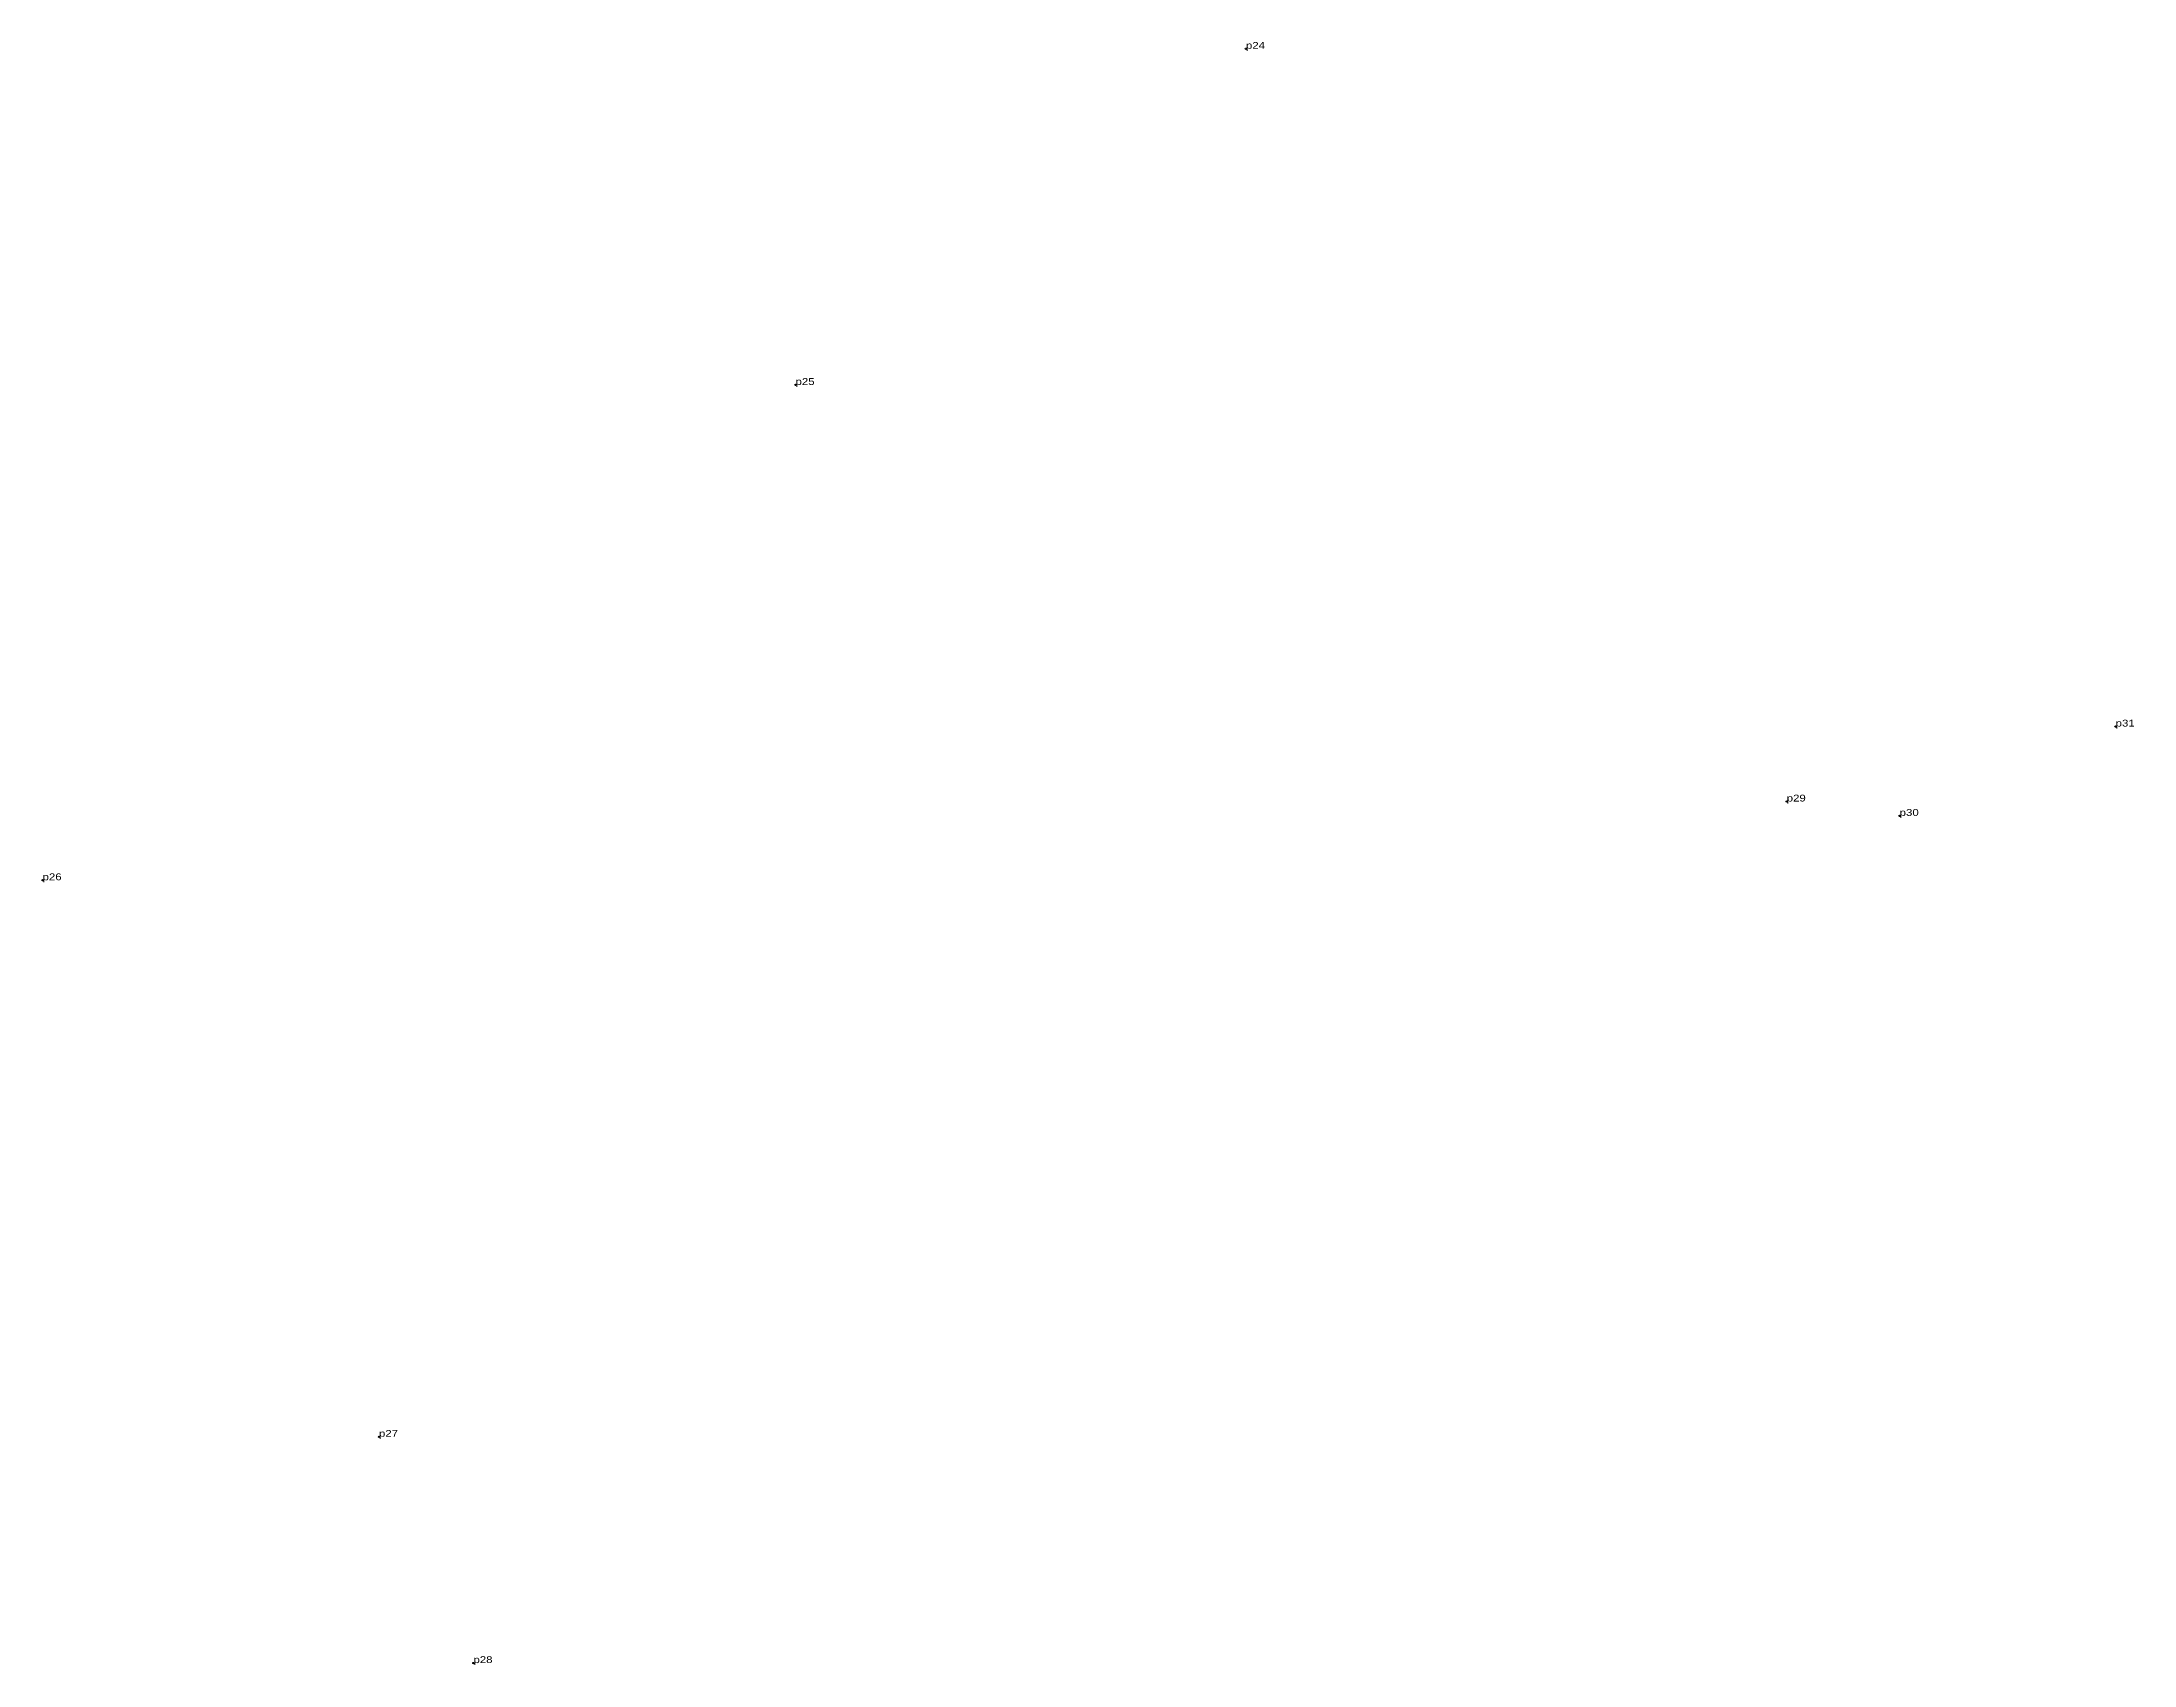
# Model space of a CAD drawing. Header units: metres. Extents: x 547689 to 552650, y 1837432 to 1843941.
# Drawn here: x 552588.7 to 552649.8, y 1839330.9 to 1839378.4 of the extents above.
import ezdxf

# ---------------------------------------------------------------- set-up
doc = ezdxf.new("R2010")
doc.units = ezdxf.units.M
doc.header["$LTSCALE"] = 0.08
doc.header["$PDMODE"] = 32
doc.header["$PDSIZE"] = 0.04
doc.layers.add('12', color=7, linetype='Continuous')
doc.layers.add('7', color=7, linetype='Continuous')

msp = doc.modelspace()

# ---------------------------------------------------------------- linework, layer by layer
at = {"layer": '7'}
for p in [(552623.88, 1839378.16), (552610.72, 1839368.34), (552649.29, 1839358.36), (552639.68, 1839356.17), (552642.98, 1839355.75), (552588.72, 1839353.87), (552598.55, 1839337.61), (552601.31, 1839331)]:
    msp.add_point(p, dxfattribs=at)

# ---------------------------------------------------------------- texts
at = {"layer": '12', "width": 1.25}
for s, p in [('p24', (552623.88, 1839378.16)), ('p25', (552610.72, 1839368.34)), ('p31', (552649.29, 1839358.36)), ('p29', (552639.68, 1839356.17)), ('p30', (552642.98, 1839355.75)), ('p26', (552588.72, 1839353.87)), ('p27', (552598.55, 1839337.61)), ('p28', (552601.31, 1839331))]:
    msp.add_text(s, height=0.2, dxfattribs=at).set_placement(p)

doc.saveas('drawing.dxf')
